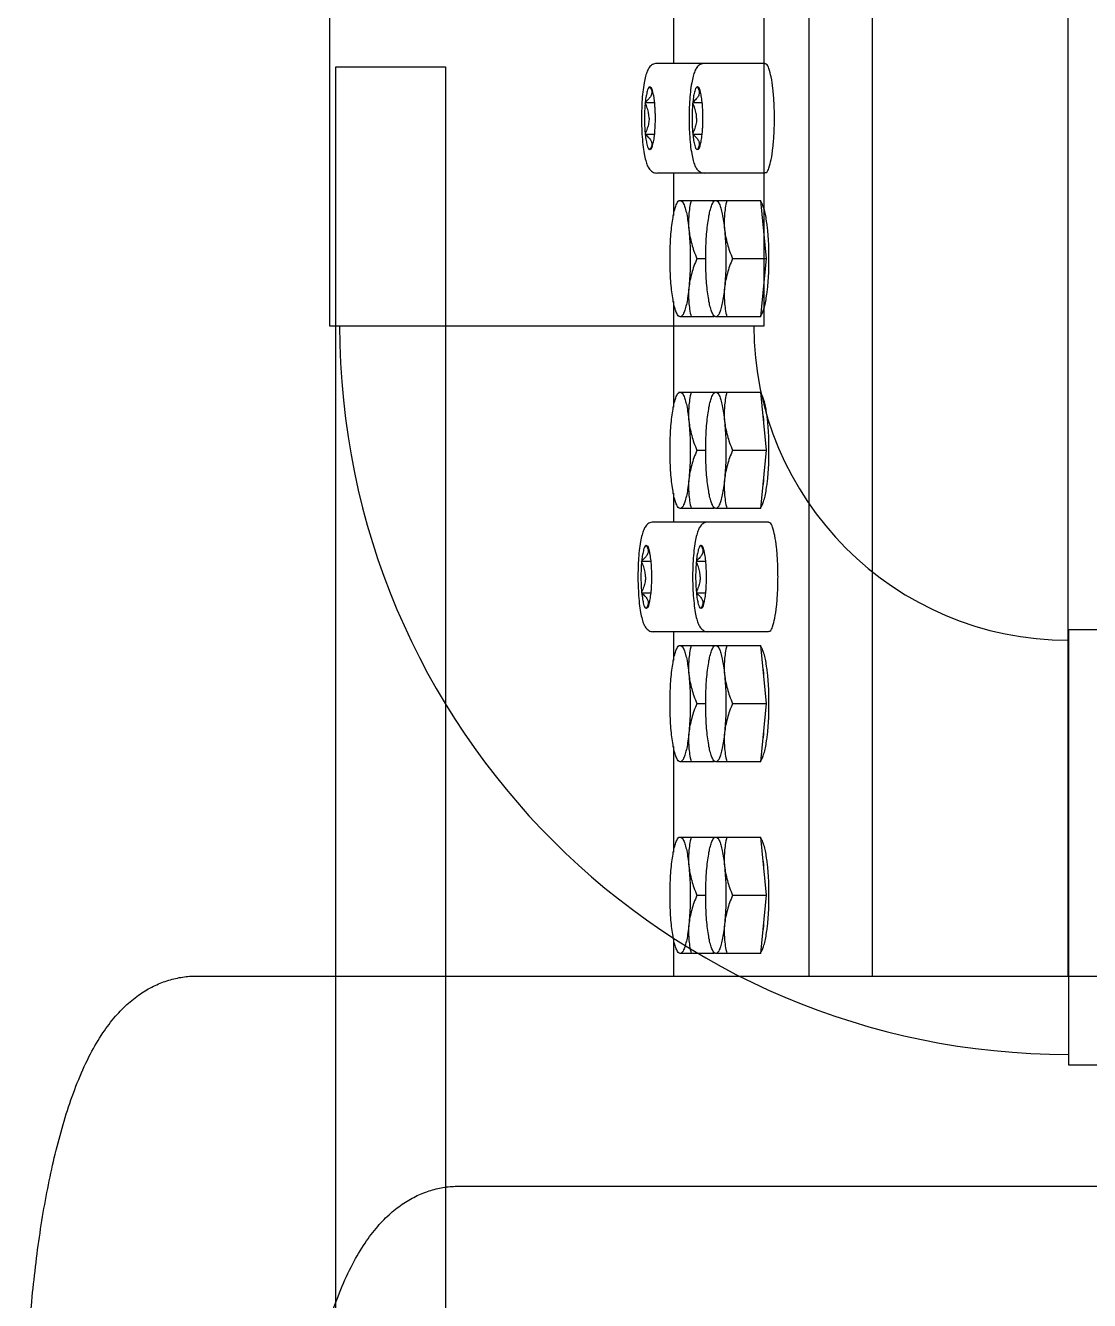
# Model space of a CAD drawing. Header units: millimetres. Extents: x 156850 to 204135, y 56350 to 74150.
# Drawn here: x 157804.7 to 157960.1, y 63015.8 to 63202.1 of the extents above; entities that cross this region are included whole.
import ezdxf

# ---------------------------------------------------------------- set-up
doc = ezdxf.new("R2010")
doc.units = ezdxf.units.MM
doc.header["$LTSCALE"] = 150
doc.layers.add('-----33 Equipment', color=5, linetype='Continuous')

# ---------------------------------------------------------------- blocks, each defined once
blk = doc.blocks.new('X-2F-PLAN$0$A$C73FA2420')
at = {"color": 0, "linetype": 'Continuous'}
for p, q in [((3308.93, 1608.61), (3308.93, 1340.95)), ((3278.23, 1570.32), (3278.23, 1302.66)), ((3362.62, 1542.93), (3362.66, 1542.91)), ((3362.66, 1542.91), (3362.73, 1542.79)), ((3364.92, 1543.62), (3364.88, 1543.61)), ((3364.88, 1542.25), (3364.92, 1542.23)), ((3365.01, 1543.62), (3364.92, 1543.62)), ((3364.92, 1543.62), (3364.92, 1542.25)), ((3364.92, 1542.23), (3365.01, 1542.23)), ((3369.54, 1543.62), (3369.45, 1543.62)), ((3369.45, 1542.23), (3369.54, 1542.23)), ((3369.59, 1543.61), (3369.54, 1543.62)), ((3369.54, 1543.62), (3369.54, 1542.23)), ((3369.54, 1542.23), (3369.59, 1542.25)), ((3371.74, 1542.79), (3371.81, 1542.91)), ((3371.85, 1542.93), (3371.81, 1542.94)), ((3429.62, 1542.41), (3429.66, 1542.39)), ((3429.66, 1542.39), (3429.73, 1542.27)), ((3431.92, 1543.1), (3431.88, 1543.09)), ((3432.01, 1543.1), (3431.92, 1543.1)), ((3431.92, 1543.1), (3431.92, 1541.73)), ((3436.54, 1543.1), (3436.45, 1543.1)), ((3436.59, 1543.09), (3436.54, 1543.1)), ((3436.54, 1543.1), (3436.54, 1541.71)), ((3438.74, 1542.27), (3438.81, 1542.39)), ((3438.85, 1542.41), (3438.81, 1542.42)), ((3359.23, 1525.09), (3359.23, 1541.94)), ((3375.23, 1525.09), (3375.23, 1541.94)), ((3426.23, 1525.61), (3426.23, 1541.42)), ((3431.88, 1541.73), (3431.92, 1541.71)), ((3431.92, 1541.71), (3432.01, 1541.71)), ((3436.45, 1541.71), (3436.54, 1541.71)), ((3436.54, 1541.71), (3436.59, 1541.73)), ((3442.23, 1525.61), (3442.23, 1541.42)), ((3314.46, 1538.98), (3308.93, 1538.98)), ((3342.46, 1538.98), (3327.01, 1538.98)), ((3359.23, 1538.98), (3355.01, 1538.98)), ((3379.46, 1538.98), (3375.23, 1538.98)), ((3407.46, 1538.98), (3392.01, 1538.98)), ((3426.23, 1538.98), (3420.01, 1538.98)), ((3475.73, 1538.98), (3442.23, 1538.98)), ((3312.23, 1533.01), (3312.23, 1537.99)), ((3329.23, 1538.22), (3329.23, 1526.22)), ((3340.23, 1533.01), (3340.23, 1537.99)), ((3357.23, 1538.22), (3357.23, 1526.22)), ((3377.23, 1533.01), (3377.23, 1537.99)), ((3394.23, 1538.22), (3394.23, 1526.22)), ((3405.23, 1533.01), (3405.23, 1537.99)), ((3422.23, 1538.22), (3422.23, 1526.22)), ((3320.73, 1535.54), (3320.73, 1534.26)), ((3348.73, 1535.54), (3348.73, 1534.26)), ((3362.62, 1534.94), (3362.66, 1534.93)), ((3362.66, 1534.93), (3362.73, 1534.8)), ((3364.92, 1535.63), (3364.88, 1535.62)), ((3365.01, 1535.63), (3364.92, 1535.63)), ((3364.92, 1535.63), (3364.92, 1534.26)), ((3369.54, 1535.63), (3369.45, 1535.63)), ((3369.59, 1535.62), (3369.54, 1535.63)), ((3369.54, 1535.63), (3369.54, 1534.25)), ((3371.74, 1534.8), (3371.81, 1534.93)), ((3371.85, 1534.94), (3371.81, 1534.95)), ((3385.73, 1535.54), (3385.73, 1534.26)), ((3413.73, 1535.54), (3413.73, 1534.26)), ((3429.62, 1535.46), (3429.66, 1535.45)), ((3429.66, 1535.45), (3429.73, 1535.32)), ((3431.92, 1536.16), (3431.88, 1536.14)), ((3431.88, 1534.78), (3431.92, 1534.77)), ((3432.01, 1536.16), (3431.92, 1536.16)), ((3431.92, 1536.16), (3431.92, 1534.78)), ((3431.92, 1534.77), (3432.01, 1534.77)), ((3436.54, 1536.16), (3436.45, 1536.16)), ((3436.45, 1534.77), (3436.54, 1534.77)), ((3436.59, 1536.14), (3436.54, 1536.16)), ((3436.54, 1536.16), (3436.54, 1534.77)), ((3436.54, 1534.77), (3436.59, 1534.78)), ((3438.74, 1535.32), (3438.81, 1535.45)), ((3438.85, 1535.46), (3438.81, 1535.47)), ((3364.88, 1534.26), (3364.92, 1534.25)), ((3364.92, 1534.25), (3365.01, 1534.25)), ((3369.45, 1534.25), (3369.54, 1534.25)), ((3369.54, 1534.25), (3369.59, 1534.26)), ((3312.23, 1526.22), (3312.23, 1532.78)), ((3340.23, 1526.22), (3340.23, 1532.78)), ((3377.23, 1526.22), (3377.23, 1532.78)), ((3405.23, 1526.22), (3405.23, 1532.78)), ((3320.73, 1530.33), (3320.73, 1525.37)), ((3348.73, 1530.33), (3348.73, 1525.37)), ((3385.73, 1530.33), (3385.73, 1525.37)), ((3413.73, 1530.33), (3413.73, 1525.37)), ((3312.23, 1526.22), (3320.73, 1525.37)), ((3320.73, 1525.37), (3329.23, 1526.22)), ((3340.23, 1526.22), (3348.73, 1525.37)), ((3348.73, 1525.37), (3357.23, 1526.22)), ((3377.23, 1526.22), (3385.73, 1525.37)), ((3385.73, 1525.37), (3394.23, 1526.22)), ((3405.23, 1526.22), (3413.73, 1525.37)), ((3413.73, 1525.37), (3422.23, 1526.22)), ((3475.73, 1519.19), (3308.93, 1519.19)), ((3308.93, 1509.92), (3475.73, 1509.92)), ((3475.73, 1481.36), (3308.93, 1481.36))]:
    blk.add_line(p, q, dxfattribs=at)
for points, start_tangent, end_tangent in [([(3240.93, 1633.62), (3246.29, 1633.56), (3251.62, 1633.37), (3256.88, 1633.07), (3262.05, 1632.64), (3267.1, 1632.08), (3272, 1631.41), (3276.74, 1630.6), (3281.29, 1629.67), (3285.65, 1628.58), (3289.83, 1627.33), (3293.83, 1625.85), (3297.57, 1624.12), (3300.62, 1622.31), (3303.06, 1620.46), (3304.98, 1618.56), (3306.46, 1616.63), (3307.55, 1614.69), (3308.32, 1612.7), (3308.78, 1610.67), (3308.93, 1608.61)], (1, 0), (0, -1)), ([(3210.23, 1595.33), (3215.59, 1595.27), (3220.92, 1595.08), (3226.18, 1594.77), (3231.35, 1594.35), (3236.4, 1593.79), (3241.3, 1593.12), (3246.04, 1592.31), (3250.59, 1591.38), (3254.96, 1590.29), (3259.13, 1589.03), (3263.13, 1587.56), (3266.87, 1585.83), (3269.92, 1584.02), (3272.36, 1582.17), (3274.28, 1580.27), (3275.76, 1578.34), (3276.85, 1576.39), (3277.62, 1574.41), (3278.08, 1572.38), (3278.23, 1570.32)], (1, 0), (0, -1)), ([(3364.89, 1544.09), (3363.36, 1543.96)], (-0.998213, -0.059756), (-0.993939, -0.109931)), ([(3364.98, 1544.1), (3364.89, 1544.09)], (-0.998358, -0.057281), (-0.998213, -0.059756)), ([(3365.14, 1544.1), (3364.98, 1544.1)], (-0.998598, -0.052934), (-0.998358, -0.057281)), ([(3367.23, 1544.16), (3365.14, 1544.1)], (-1, 0), (-0.998598, -0.052934)), ([(3369.29, 1544.11), (3367.23, 1544.16)], (-0.998658, 0.051781), (-1, 0)), ([(3369.49, 1544.1), (3369.29, 1544.11)], (-0.99836, 0.057252), (-0.998658, 0.051781)), ([(3369.63, 1544.09), (3369.49, 1544.1)], (-0.998136, 0.061024), (-0.99836, 0.057252)), ([(3371.07, 1543.97), (3369.63, 1544.09)], (-0.994096, 0.108504), (-0.998136, 0.061024)), ([(3363.36, 1543.96), (3362.02, 1543.77), (3361.04, 1543.55), (3360.34, 1543.31), (3359.81, 1543.01), (3359.4, 1542.56), (3359.23, 1541.94)], (-0.993939, -0.109931), (0, -1)), ([(3364.88, 1543.61), (3363.97, 1543.48), (3363.27, 1543.33), (3362.66, 1542.94)], (-0.994616, -0.10363), (-0.096472, -0.995336)), ([(3363.12, 1542.72), (3362.66, 1542.94)], (-0.956708, 0.291049), (-0.836452, 0.54804)), ([(3362.72, 1542.78), (3362.83, 1542.68)], (0.625685, -0.780076), (0.859579, -0.511003)), ([(3362.83, 1542.68), (3363.27, 1542.53)], (0.859579, -0.511003), (0.971068, -0.238803)), ([(3363.56, 1542.67), (3363.12, 1542.72)], (-0.995876, -0.090726), (-0.956708, 0.291049)), ([(3363.27, 1542.53), (3363.97, 1542.37), (3364.88, 1542.25)], (0.971068, -0.238803), (0.994616, -0.10363)), ([(3363.98, 1542.8), (3363.56, 1542.67)], (-0.89256, -0.450929), (-0.995876, -0.090726)), ([(3364.42, 1543.11), (3363.98, 1542.8)], (-0.73899, -0.673717), (-0.89256, -0.450929)), ([(3364.88, 1543.61), (3364.42, 1543.11)], (-0.622648, -0.782502), (-0.73899, -0.673717)), ([(3366.46, 1543.71), (3365.72, 1543.68), (3365.01, 1543.62)], (-0.999562, -0.029599), (-0.995386, -0.095952)), ([(3367.23, 1543.06), (3366.52, 1543.12), (3365.78, 1543.31), (3365.01, 1543.62)], (-1, 0), (-0.902232, 0.431251)), ([(3365.01, 1542.23), (3365.72, 1542.18), (3366.46, 1542.14), (3367.23, 1542.13)], (0.995386, -0.095952), (1, 0)), ([(3367.23, 1543.72), (3366.46, 1543.71)], (-1, 0), (-0.999562, -0.029599)), ([(3368, 1543.71), (3367.23, 1543.72)], (-0.999562, 0.029599), (-1, 0)), ([(3367.23, 1543.06), (3367.95, 1543.12), (3368.69, 1543.31), (3369.45, 1543.62)], (1, 0), (0.902232, 0.431251)), ([(3367.23, 1542.13), (3368, 1542.14), (3368.75, 1542.18), (3369.45, 1542.23)], (1, 0), (0.995386, 0.095952)), ([(3369.45, 1543.62), (3368.75, 1543.68), (3368, 1543.71)], (-0.995386, 0.095952), (-0.999562, 0.029599)), ([(3371.2, 1543.33), (3370.5, 1543.48), (3369.59, 1543.61)], (-0.971068, 0.238803), (-0.994616, 0.10363)), ([(3370.05, 1543.11), (3369.59, 1543.61)], (-0.73899, 0.673717), (-0.622648, 0.782502)), ([(3369.59, 1542.25), (3370.5, 1542.37), (3371.2, 1542.53)], (0.994616, 0.10363), (0.971068, 0.238803)), ([(3370.48, 1542.8), (3370.05, 1543.11)], (-0.89256, 0.450929), (-0.73899, 0.673717)), ([(3370.91, 1542.67), (3370.48, 1542.8)], (-0.995876, 0.090726), (-0.89256, 0.450929)), ([(3371.35, 1542.72), (3370.91, 1542.67)], (-0.956708, -0.291049), (-0.995876, 0.090726)), ([(3375.23, 1541.94), (3375.07, 1542.56), (3374.65, 1543.02), (3374.11, 1543.32), (3373.4, 1543.56), (3372.42, 1543.78), (3371.07, 1543.97)], (0, 1), (-0.994096, 0.108504)), ([(3371.81, 1542.94), (3371.2, 1543.33)], (-0.096472, 0.995336), (-0.971068, 0.238803)), ([(3371.2, 1542.53), (3371.66, 1542.69)], (0.971068, 0.238803), (0.839534, 0.543307)), ([(3371.81, 1542.94), (3371.35, 1542.72)], (-0.836452, -0.54804), (-0.956708, -0.291049)), ([(3371.66, 1542.69), (3371.75, 1542.78)], (0.839534, 0.543307), (0.625685, 0.780076)), ([(3430.36, 1543.44), (3429.02, 1543.25), (3428.04, 1543.03), (3427.34, 1542.79), (3426.81, 1542.49), (3426.4, 1542.04), (3426.23, 1541.42)], (-0.993939, -0.109931), (0, -1)), ([(3431.88, 1543.09), (3430.97, 1542.96), (3430.27, 1542.8), (3429.66, 1542.42)], (-0.994616, -0.10363), (-0.096472, -0.995336)), ([(3430.12, 1542.2), (3429.66, 1542.42)], (-0.956708, 0.291049), (-0.836452, 0.54804)), ([(3429.72, 1542.25), (3429.83, 1542.16)], (0.625685, -0.780076), (0.859579, -0.511003)), ([(3429.83, 1542.16), (3430.27, 1542.01)], (0.859579, -0.511003), (0.971068, -0.238803)), ([(3430.56, 1542.15), (3430.12, 1542.2)], (-0.995876, -0.090726), (-0.956708, 0.291049)), ([(3431.89, 1543.57), (3430.36, 1543.44)], (-0.998213, -0.059756), (-0.993939, -0.109931)), ([(3430.98, 1542.27), (3430.56, 1542.15)], (-0.89256, -0.450929), (-0.995876, -0.090726)), ([(3431.42, 1542.59), (3430.98, 1542.27)], (-0.73899, -0.673717), (-0.89256, -0.450929)), ([(3431.88, 1543.09), (3431.42, 1542.59)], (-0.622648, -0.782502), (-0.73899, -0.673717)), ([(3431.98, 1543.57), (3431.89, 1543.57)], (-0.998358, -0.057281), (-0.998213, -0.059756)), ([(3432.14, 1543.58), (3431.98, 1543.57)], (-0.998598, -0.052934), (-0.998358, -0.057281)), ([(3433.46, 1543.19), (3432.72, 1543.16), (3432.01, 1543.1)], (-0.999562, -0.029599), (-0.995386, -0.095952)), ([(3434.23, 1542.54), (3433.52, 1542.6), (3432.78, 1542.79), (3432.01, 1543.1)], (-1, 0), (-0.902232, 0.431251)), ([(3434.23, 1543.64), (3432.14, 1543.58)], (-1, 0), (-0.998598, -0.052934)), ([(3434.23, 1543.2), (3433.46, 1543.19)], (-1, 0), (-0.999562, -0.029599)), ([(3436.29, 1543.59), (3434.23, 1543.64)], (-0.998658, 0.051781), (-1, 0)), ([(3435, 1543.19), (3434.23, 1543.2)], (-0.999562, 0.029599), (-1, 0)), ([(3434.23, 1542.54), (3434.95, 1542.6), (3435.69, 1542.79), (3436.45, 1543.1)], (1, 0), (0.902232, 0.431251)), ([(3436.45, 1543.1), (3435.75, 1543.16), (3435, 1543.19)], (-0.995386, 0.095952), (-0.999562, 0.029599)), ([(3436.49, 1543.57), (3436.29, 1543.59)], (-0.99836, 0.057252), (-0.998658, 0.051781)), ([(3436.63, 1543.57), (3436.49, 1543.57)], (-0.998136, 0.061024), (-0.99836, 0.057252)), ([(3438.2, 1542.8), (3437.5, 1542.96), (3436.59, 1543.09)], (-0.971068, 0.238803), (-0.994616, 0.10363)), ([(3437.05, 1542.59), (3436.59, 1543.09)], (-0.73899, 0.673717), (-0.622648, 0.782502)), ([(3438.07, 1543.45), (3436.63, 1543.57)], (-0.994096, 0.108504), (-0.998136, 0.061024)), ([(3437.48, 1542.27), (3437.05, 1542.59)], (-0.89256, 0.450929), (-0.73899, 0.673717)), ([(3437.91, 1542.15), (3437.48, 1542.27)], (-0.995876, 0.090726), (-0.89256, 0.450929)), ([(3438.35, 1542.2), (3437.91, 1542.15)], (-0.956708, -0.291049), (-0.995876, 0.090726)), ([(3442.23, 1541.42), (3442.07, 1542.04), (3441.65, 1542.5), (3441.11, 1542.8), (3440.4, 1543.04), (3439.42, 1543.26), (3438.07, 1543.45)], (0, 1), (-0.994096, 0.108504)), ([(3438.81, 1542.42), (3438.2, 1542.8)], (-0.096472, 0.995336), (-0.971068, 0.238803)), ([(3438.2, 1542.01), (3438.66, 1542.17)], (0.971068, 0.238803), (0.839534, 0.543307)), ([(3438.81, 1542.42), (3438.35, 1542.2)], (-0.836452, -0.54804), (-0.956708, -0.291049)), ([(3438.66, 1542.17), (3438.75, 1542.25)], (0.839534, 0.543307), (0.625685, 0.780076)), ([(3430.27, 1542.01), (3430.97, 1541.85), (3431.88, 1541.73)], (0.971068, -0.238803), (0.994616, -0.10363)), ([(3432.01, 1541.71), (3432.72, 1541.66), (3433.46, 1541.62), (3434.23, 1541.61)], (0.995386, -0.095952), (1, 0)), ([(3434.23, 1541.61), (3435, 1541.62), (3435.75, 1541.66), (3436.45, 1541.71)], (1, 0), (0.995386, 0.095952)), ([(3436.59, 1541.73), (3437.5, 1541.85), (3438.2, 1542.01)], (0.994616, 0.10363), (0.971068, 0.238803)), ([(3312.23, 1537.99), (3312.64, 1538.45)], (0, 1), (0.889543, 0.456852)), ([(3312.64, 1538.45), (3312.75, 1538.5)], (0.889543, 0.456852), (0.906907, 0.421331)), ([(3312.75, 1538.5), (3313.37, 1538.73), (3314.22, 1538.94), (3315.27, 1539.12), (3316.48, 1539.27)], (0.906907, 0.421331), (0.995012, 0.099756)), ([(3316.48, 1539.27), (3317.83, 1539.38), (3319.26, 1539.45), (3320.73, 1539.47), (3322.21, 1539.45), (3323.64, 1539.38), (3324.98, 1539.27)], (0.995012, 0.099756), (0.995012, -0.099756)), ([(3324.98, 1539.27), (3326.2, 1539.12), (3327.25, 1538.94), (3328.1, 1538.73), (3328.72, 1538.5)], (0.995012, -0.099756), (0.906907, -0.421331)), ([(3328.72, 1538.5), (3328.83, 1538.45)], (0.906907, -0.421331), (0.889543, -0.456852)), ([(3328.83, 1538.45), (3329.23, 1537.99)], (0.889543, -0.456852), (0, -1)), ([(3340.23, 1537.99), (3340.64, 1538.45)], (0, 1), (0.889543, 0.456852)), ([(3340.64, 1538.45), (3340.75, 1538.5)], (0.889543, 0.456852), (0.906907, 0.421331)), ([(3340.75, 1538.5), (3341.37, 1538.73), (3342.22, 1538.94), (3343.27, 1539.12), (3344.48, 1539.27)], (0.906907, 0.421331), (0.995012, 0.099756)), ([(3344.48, 1539.27), (3345.83, 1539.38), (3347.26, 1539.45), (3348.73, 1539.47), (3350.21, 1539.45), (3351.64, 1539.38), (3352.98, 1539.27)], (0.995012, 0.099756), (0.995012, -0.099756)), ([(3352.98, 1539.27), (3354.2, 1539.12), (3355.25, 1538.94), (3356.1, 1538.73), (3356.72, 1538.5)], (0.995012, -0.099756), (0.906907, -0.421331)), ([(3356.72, 1538.5), (3356.83, 1538.45)], (0.906907, -0.421331), (0.889543, -0.456852)), ([(3356.83, 1538.45), (3357.23, 1537.99)], (0.889543, -0.456852), (0, -1)), ([(3377.23, 1537.99), (3377.64, 1538.45)], (0, 1), (0.889543, 0.456852)), ([(3377.64, 1538.45), (3377.75, 1538.5)], (0.889543, 0.456852), (0.906907, 0.421331)), ([(3377.75, 1538.5), (3378.37, 1538.73), (3379.22, 1538.94), (3380.27, 1539.12), (3381.48, 1539.27)], (0.906907, 0.421331), (0.995012, 0.099756)), ([(3381.48, 1539.27), (3382.83, 1539.38), (3384.26, 1539.45), (3385.73, 1539.47), (3387.21, 1539.45), (3388.64, 1539.38), (3389.98, 1539.27)], (0.995012, 0.099756), (0.995012, -0.099756)), ([(3389.98, 1539.27), (3391.2, 1539.12), (3392.25, 1538.94), (3393.1, 1538.73), (3393.72, 1538.5)], (0.995012, -0.099756), (0.906907, -0.421331)), ([(3393.72, 1538.5), (3393.83, 1538.45)], (0.906907, -0.421331), (0.889543, -0.456852)), ([(3393.83, 1538.45), (3394.23, 1537.99)], (0.889543, -0.456852), (0, -1)), ([(3405.23, 1537.99), (3405.64, 1538.45)], (0, 1), (0.889543, 0.456852)), ([(3405.64, 1538.45), (3405.75, 1538.5)], (0.889543, 0.456852), (0.906907, 0.421331)), ([(3405.75, 1538.5), (3406.37, 1538.73), (3407.22, 1538.94), (3408.27, 1539.12), (3409.48, 1539.27)], (0.906907, 0.421331), (0.995012, 0.099756)), ([(3409.48, 1539.27), (3410.83, 1539.38), (3412.26, 1539.45), (3413.73, 1539.47), (3415.21, 1539.45), (3416.64, 1539.38), (3417.98, 1539.27)], (0.995012, 0.099756), (0.995012, -0.099756)), ([(3417.98, 1539.27), (3419.2, 1539.12), (3420.25, 1538.94), (3421.1, 1538.73), (3421.72, 1538.5)], (0.995012, -0.099756), (0.906907, -0.421331)), ([(3421.72, 1538.5), (3421.83, 1538.45)], (0.906907, -0.421331), (0.889543, -0.456852)), ([(3421.83, 1538.45), (3422.23, 1537.99)], (0.889543, -0.456852), (0, -1)), ([(3312.75, 1537.49), (3312.23, 1537.99)], (-0.906907, 0.421331), (0, 1)), ([(3316.48, 1536.72), (3315.44, 1536.77), (3314.38, 1536.73), (3313.34, 1536.61), (3312.23, 1536.39)], (-0.995012, 0.099756), (-0.974977, -0.222308)), ([(3316.48, 1536.72), (3315.27, 1536.86), (3314.22, 1537.04), (3313.37, 1537.26), (3312.75, 1537.49)], (-0.995012, 0.099756), (-0.906907, 0.421331)), ([(3320.73, 1535.54), (3319.63, 1535.98), (3318.59, 1536.31), (3317.52, 1536.56), (3316.48, 1536.72)], (-0.91916, 0.393883), (-0.995012, 0.099756)), ([(3324.98, 1536.72), (3323.64, 1536.61), (3322.21, 1536.54), (3320.73, 1536.52), (3319.26, 1536.54), (3317.83, 1536.61), (3316.48, 1536.72)], (-0.995012, -0.099756), (-0.995012, 0.099756)), ([(3324.98, 1536.72), (3323.94, 1536.56), (3322.88, 1536.31), (3321.84, 1535.98), (3320.73, 1535.54)], (-0.995012, -0.099756), (-0.91916, -0.393883)), ([(3328.72, 1537.49), (3328.1, 1537.26), (3327.25, 1537.04), (3326.2, 1536.86), (3324.98, 1536.72)], (-0.906907, -0.421331), (-0.995012, -0.099756)), ([(3329.23, 1536.39), (3328.13, 1536.61), (3327.09, 1536.73), (3326.02, 1536.77), (3324.98, 1536.72)], (-0.974977, 0.222308), (-0.995012, -0.099756)), ([(3329.23, 1537.99), (3328.72, 1537.49)], (0, -1), (-0.906907, -0.421331)), ([(3340.75, 1537.49), (3340.23, 1537.99)], (-0.906907, 0.421331), (0, 1)), ([(3344.48, 1536.72), (3343.44, 1536.77), (3342.38, 1536.73), (3341.34, 1536.61), (3340.23, 1536.39)], (-0.995012, 0.099756), (-0.974977, -0.222308)), ([(3344.48, 1536.72), (3343.27, 1536.86), (3342.22, 1537.04), (3341.37, 1537.26), (3340.75, 1537.49)], (-0.995012, 0.099756), (-0.906907, 0.421331)), ([(3348.73, 1535.54), (3347.63, 1535.98), (3346.59, 1536.31), (3345.52, 1536.56), (3344.48, 1536.72)], (-0.91916, 0.393883), (-0.995012, 0.099756)), ([(3352.98, 1536.72), (3351.64, 1536.61), (3350.21, 1536.54), (3348.73, 1536.52), (3347.26, 1536.54), (3345.83, 1536.61), (3344.48, 1536.72)], (-0.995012, -0.099756), (-0.995012, 0.099756)), ([(3352.98, 1536.72), (3351.94, 1536.56), (3350.88, 1536.31), (3349.84, 1535.98), (3348.73, 1535.54)], (-0.995012, -0.099756), (-0.91916, -0.393883)), ([(3356.72, 1537.49), (3356.1, 1537.26), (3355.25, 1537.04), (3354.2, 1536.86), (3352.98, 1536.72)], (-0.906907, -0.421331), (-0.995012, -0.099756)), ([(3357.23, 1536.39), (3356.13, 1536.61), (3355.09, 1536.73), (3354.02, 1536.77), (3352.98, 1536.72)], (-0.974977, 0.222308), (-0.995012, -0.099756)), ([(3357.23, 1537.99), (3356.72, 1537.49)], (0, -1), (-0.906907, -0.421331)), ([(3377.75, 1537.49), (3377.23, 1537.99)], (-0.906907, 0.421331), (0, 1)), ([(3381.48, 1536.72), (3380.44, 1536.77), (3379.38, 1536.73), (3378.34, 1536.61), (3377.23, 1536.39)], (-0.995012, 0.099756), (-0.974977, -0.222308)), ([(3381.48, 1536.72), (3380.27, 1536.86), (3379.22, 1537.04), (3378.37, 1537.26), (3377.75, 1537.49)], (-0.995012, 0.099756), (-0.906907, 0.421331)), ([(3385.73, 1535.54), (3384.63, 1535.98), (3383.59, 1536.31), (3382.52, 1536.56), (3381.48, 1536.72)], (-0.91916, 0.393883), (-0.995012, 0.099756)), ([(3389.98, 1536.72), (3388.64, 1536.61), (3387.21, 1536.54), (3385.73, 1536.52), (3384.26, 1536.54), (3382.83, 1536.61), (3381.48, 1536.72)], (-0.995012, -0.099756), (-0.995012, 0.099756)), ([(3389.98, 1536.72), (3388.94, 1536.56), (3387.88, 1536.31), (3386.84, 1535.98), (3385.73, 1535.54)], (-0.995012, -0.099756), (-0.91916, -0.393883)), ([(3393.72, 1537.49), (3393.1, 1537.26), (3392.25, 1537.04), (3391.2, 1536.86), (3389.98, 1536.72)], (-0.906907, -0.421331), (-0.995012, -0.099756)), ([(3394.23, 1536.39), (3393.13, 1536.61), (3392.09, 1536.73), (3391.02, 1536.77), (3389.98, 1536.72)], (-0.974977, 0.222308), (-0.995012, -0.099756)), ([(3394.23, 1537.99), (3393.72, 1537.49)], (0, -1), (-0.906907, -0.421331)), ([(3405.75, 1537.49), (3405.23, 1537.99)], (-0.906907, 0.421331), (0, 1)), ([(3409.48, 1536.72), (3408.44, 1536.77), (3407.38, 1536.73), (3406.34, 1536.61), (3405.23, 1536.39)], (-0.995012, 0.099756), (-0.974977, -0.222308)), ([(3409.48, 1536.72), (3408.27, 1536.86), (3407.22, 1537.04), (3406.37, 1537.26), (3405.75, 1537.49)], (-0.995012, 0.099756), (-0.906907, 0.421331)), ([(3413.73, 1535.54), (3412.63, 1535.98), (3411.59, 1536.31), (3410.52, 1536.56), (3409.48, 1536.72)], (-0.91916, 0.393883), (-0.995012, 0.099756)), ([(3417.98, 1536.72), (3416.64, 1536.61), (3415.21, 1536.54), (3413.73, 1536.52), (3412.26, 1536.54), (3410.83, 1536.61), (3409.48, 1536.72)], (-0.995012, -0.099756), (-0.995012, 0.099756)), ([(3417.98, 1536.72), (3416.94, 1536.56), (3415.88, 1536.31), (3414.84, 1535.98), (3413.73, 1535.54)], (-0.995012, -0.099756), (-0.91916, -0.393883)), ([(3421.72, 1537.49), (3421.1, 1537.26), (3420.25, 1537.04), (3419.2, 1536.86), (3417.98, 1536.72)], (-0.906907, -0.421331), (-0.995012, -0.099756)), ([(3422.23, 1536.39), (3421.13, 1536.61), (3420.09, 1536.73), (3419.02, 1536.77), (3417.98, 1536.72)], (-0.974977, 0.222308), (-0.995012, -0.099756)), ([(3422.23, 1537.99), (3421.72, 1537.49)], (0, -1), (-0.906907, -0.421331)), ([(3431.89, 1536.62), (3430.36, 1536.5)], (-0.998213, -0.059756), (-0.993939, -0.109931)), ([(3431.98, 1536.63), (3431.89, 1536.62)], (-0.998358, -0.057281), (-0.998213, -0.059756)), ([(3432.14, 1536.64), (3431.98, 1536.63)], (-0.998598, -0.052934), (-0.998358, -0.057281)), ([(3434.23, 1536.69), (3432.14, 1536.64)], (-1, 0), (-0.998598, -0.052934)), ([(3436.29, 1536.64), (3434.23, 1536.69)], (-0.998658, 0.051781), (-1, 0)), ([(3436.49, 1536.63), (3436.29, 1536.64)], (-0.99836, 0.057252), (-0.998658, 0.051781)), ([(3436.63, 1536.62), (3436.49, 1536.63)], (-0.998136, 0.061024), (-0.99836, 0.057252)), ([(3438.07, 1536.5), (3436.63, 1536.62)], (-0.994096, 0.108504), (-0.998136, 0.061024)), ([(3363.36, 1535.97), (3362.02, 1535.78), (3361.04, 1535.57), (3360.34, 1535.33), (3359.81, 1535.02), (3359.4, 1534.57), (3359.23, 1533.96)], (-0.993939, -0.109931), (0, -1)), ([(3364.88, 1535.62), (3363.97, 1535.5), (3363.27, 1535.34), (3362.66, 1534.95)], (-0.994616, -0.10363), (-0.096472, -0.995336)), ([(3363.12, 1534.73), (3362.66, 1534.95)], (-0.956708, 0.291049), (-0.836452, 0.54804)), ([(3362.72, 1534.79), (3362.83, 1534.69)], (0.625685, -0.780076), (0.859579, -0.511003)), ([(3362.83, 1534.69), (3363.27, 1534.54)], (0.859579, -0.511003), (0.971068, -0.238803)), ([(3363.56, 1534.68), (3363.12, 1534.73)], (-0.995876, -0.090726), (-0.956708, 0.291049)), ([(3364.89, 1536.1), (3363.36, 1535.97)], (-0.998213, -0.059756), (-0.993939, -0.109931)), ([(3363.98, 1534.81), (3363.56, 1534.68)], (-0.89256, -0.450929), (-0.995876, -0.090726)), ([(3364.42, 1535.12), (3363.98, 1534.81)], (-0.73899, -0.673717), (-0.89256, -0.450929)), ([(3364.88, 1535.62), (3364.42, 1535.12)], (-0.622648, -0.782502), (-0.73899, -0.673717)), ([(3364.98, 1536.11), (3364.89, 1536.1)], (-0.998358, -0.057281), (-0.998213, -0.059756)), ([(3365.14, 1536.12), (3364.98, 1536.11)], (-0.998598, -0.052934), (-0.998358, -0.057281)), ([(3366.46, 1535.72), (3365.72, 1535.69), (3365.01, 1535.63)], (-0.999562, -0.029599), (-0.995386, -0.095952)), ([(3367.23, 1535.07), (3366.52, 1535.13), (3365.78, 1535.32), (3365.01, 1535.63)], (-1, 0), (-0.902232, 0.431251)), ([(3367.23, 1536.17), (3365.14, 1536.12)], (-1, 0), (-0.998598, -0.052934)), ([(3367.23, 1535.73), (3366.46, 1535.72)], (-1, 0), (-0.999562, -0.029599)), ([(3369.29, 1536.12), (3367.23, 1536.17)], (-0.998658, 0.051781), (-1, 0)), ([(3368, 1535.72), (3367.23, 1535.73)], (-0.999562, 0.029599), (-1, 0)), ([(3367.23, 1535.07), (3367.95, 1535.13), (3368.69, 1535.32), (3369.45, 1535.63)], (1, 0), (0.902232, 0.431251)), ([(3369.45, 1535.63), (3368.75, 1535.69), (3368, 1535.72)], (-0.995386, 0.095952), (-0.999562, 0.029599)), ([(3369.49, 1536.11), (3369.29, 1536.12)], (-0.99836, 0.057252), (-0.998658, 0.051781)), ([(3369.63, 1536.1), (3369.49, 1536.11)], (-0.998136, 0.061024), (-0.99836, 0.057252)), ([(3371.2, 1535.34), (3370.5, 1535.5), (3369.59, 1535.62)], (-0.971068, 0.238803), (-0.994616, 0.10363)), ([(3370.05, 1535.12), (3369.59, 1535.62)], (-0.73899, 0.673717), (-0.622648, 0.782502)), ([(3371.07, 1535.98), (3369.63, 1536.1)], (-0.994096, 0.108504), (-0.998136, 0.061024)), ([(3370.48, 1534.81), (3370.05, 1535.12)], (-0.89256, 0.450929), (-0.73899, 0.673717)), ([(3370.91, 1534.68), (3370.48, 1534.81)], (-0.995876, 0.090726), (-0.89256, 0.450929)), ([(3371.35, 1534.73), (3370.91, 1534.68)], (-0.956708, -0.291049), (-0.995876, 0.090726)), ([(3375.23, 1533.96), (3375.07, 1534.57), (3374.65, 1535.03), (3374.11, 1535.33), (3373.4, 1535.57), (3372.42, 1535.79), (3371.07, 1535.98)], (0, 1), (-0.994096, 0.108504)), ([(3371.81, 1534.95), (3371.2, 1535.34)], (-0.096472, 0.995336), (-0.971068, 0.238803)), ([(3371.2, 1534.54), (3371.66, 1534.71)], (0.971068, 0.238803), (0.839534, 0.543307)), ([(3371.81, 1534.95), (3371.35, 1534.73)], (-0.836452, -0.54804), (-0.956708, -0.291049)), ([(3371.66, 1534.71), (3371.75, 1534.79)], (0.839534, 0.543307), (0.625685, 0.780076)), ([(3430.36, 1536.5), (3429.02, 1536.3), (3428.04, 1536.09), (3427.34, 1535.85), (3426.81, 1535.55), (3426.4, 1535.09), (3426.23, 1534.48)], (-0.993939, -0.109931), (0, -1)), ([(3431.88, 1536.14), (3430.97, 1536.02), (3430.27, 1535.86), (3429.66, 1535.47)], (-0.994616, -0.10363), (-0.096472, -0.995336)), ([(3430.12, 1535.25), (3429.66, 1535.47)], (-0.956708, 0.291049), (-0.836452, 0.54804)), ([(3429.72, 1535.31), (3429.83, 1535.22)], (0.625685, -0.780076), (0.859579, -0.511003)), ([(3429.83, 1535.22), (3430.27, 1535.06)], (0.859579, -0.511003), (0.971068, -0.238803)), ([(3430.56, 1535.2), (3430.12, 1535.25)], (-0.995876, -0.090726), (-0.956708, 0.291049)), ([(3430.27, 1535.06), (3430.97, 1534.9), (3431.88, 1534.78)], (0.971068, -0.238803), (0.994616, -0.10363)), ([(3430.98, 1535.33), (3430.56, 1535.2)], (-0.89256, -0.450929), (-0.995876, -0.090726)), ([(3431.42, 1535.64), (3430.98, 1535.33)], (-0.73899, -0.673717), (-0.89256, -0.450929)), ([(3431.88, 1536.14), (3431.42, 1535.64)], (-0.622648, -0.782502), (-0.73899, -0.673717)), ([(3433.46, 1536.24), (3432.72, 1536.21), (3432.01, 1536.16)], (-0.999562, -0.029599), (-0.995386, -0.095952)), ([(3434.23, 1535.59), (3433.52, 1535.65), (3432.78, 1535.84), (3432.01, 1536.16)], (-1, 0), (-0.902232, 0.431251)), ([(3432.01, 1534.77), (3432.72, 1534.71), (3433.46, 1534.68), (3434.23, 1534.67)], (0.995386, -0.095952), (1, 0)), ([(3434.23, 1536.26), (3433.46, 1536.24)], (-1, 0), (-0.999562, -0.029599)), ([(3435, 1536.24), (3434.23, 1536.26)], (-0.999562, 0.029599), (-1, 0)), ([(3434.23, 1535.59), (3434.95, 1535.65), (3435.69, 1535.84), (3436.45, 1536.16)], (1, 0), (0.902232, 0.431251)), ([(3434.23, 1534.67), (3435, 1534.68), (3435.75, 1534.71), (3436.45, 1534.77)], (1, 0), (0.995386, 0.095952)), ([(3436.45, 1536.16), (3435.75, 1536.21), (3435, 1536.24)], (-0.995386, 0.095952), (-0.999562, 0.029599)), ([(3438.2, 1535.86), (3437.5, 1536.02), (3436.59, 1536.14)], (-0.971068, 0.238803), (-0.994616, 0.10363)), ([(3437.05, 1535.64), (3436.59, 1536.14)], (-0.73899, 0.673717), (-0.622648, 0.782502)), ([(3436.59, 1534.78), (3437.5, 1534.9), (3438.2, 1535.06)], (0.994616, 0.10363), (0.971068, 0.238803)), ([(3437.48, 1535.33), (3437.05, 1535.64)], (-0.89256, 0.450929), (-0.73899, 0.673717)), ([(3437.91, 1535.2), (3437.48, 1535.33)], (-0.995876, 0.090726), (-0.89256, 0.450929)), ([(3438.35, 1535.25), (3437.91, 1535.2)], (-0.956708, -0.291049), (-0.995876, 0.090726)), ([(3442.23, 1534.48), (3442.07, 1535.09), (3441.65, 1535.55), (3441.11, 1535.85), (3440.4, 1536.09), (3439.42, 1536.31), (3438.07, 1536.5)], (0, 1), (-0.994096, 0.108504)), ([(3438.81, 1535.47), (3438.2, 1535.86)], (-0.096472, 0.995336), (-0.971068, 0.238803)), ([(3438.2, 1535.06), (3438.66, 1535.23)], (0.971068, 0.238803), (0.839534, 0.543307)), ([(3438.81, 1535.47), (3438.35, 1535.25)], (-0.836452, -0.54804), (-0.956708, -0.291049)), ([(3438.66, 1535.23), (3438.75, 1535.31)], (0.839534, 0.543307), (0.625685, 0.780076)), ([(3312.23, 1532.78), (3312.64, 1533.24)], (0, 1), (0.889543, 0.456852)), ([(3312.64, 1533.24), (3312.75, 1533.29)], (0.889543, 0.456852), (0.906907, 0.421331)), ([(3312.75, 1533.29), (3313.37, 1533.52), (3314.22, 1533.73), (3315.27, 1533.91), (3316.48, 1534.06)], (0.906907, 0.421331), (0.995012, 0.099756)), ([(3316.48, 1534.06), (3317.83, 1534.17), (3319.26, 1534.24), (3320.73, 1534.26), (3322.21, 1534.24), (3323.64, 1534.17), (3324.98, 1534.06)], (0.995012, 0.099756), (0.995012, -0.099756)), ([(3324.98, 1534.06), (3326.2, 1533.91), (3327.25, 1533.73), (3328.1, 1533.52), (3328.72, 1533.29)], (0.995012, -0.099756), (0.906907, -0.421331)), ([(3328.72, 1533.29), (3328.83, 1533.24)], (0.906907, -0.421331), (0.889543, -0.456852)), ([(3328.83, 1533.24), (3329.23, 1532.78)], (0.889543, -0.456852), (0, -1)), ([(3340.23, 1532.78), (3340.64, 1533.24)], (0, 1), (0.889543, 0.456852)), ([(3340.64, 1533.24), (3340.75, 1533.29)], (0.889543, 0.456852), (0.906907, 0.421331)), ([(3340.75, 1533.29), (3341.37, 1533.52), (3342.22, 1533.73), (3343.27, 1533.91), (3344.48, 1534.06)], (0.906907, 0.421331), (0.995012, 0.099756)), ([(3344.48, 1534.06), (3345.83, 1534.17), (3347.26, 1534.24), (3348.73, 1534.26), (3350.21, 1534.24), (3351.64, 1534.17), (3352.98, 1534.06)], (0.995012, 0.099756), (0.995012, -0.099756)), ([(3352.98, 1534.06), (3354.2, 1533.91), (3355.25, 1533.73), (3356.1, 1533.52), (3356.72, 1533.29)], (0.995012, -0.099756), (0.906907, -0.421331)), ([(3356.72, 1533.29), (3356.83, 1533.24)], (0.906907, -0.421331), (0.889543, -0.456852)), ([(3356.83, 1533.24), (3357.23, 1532.78)], (0.889543, -0.456852), (0, -1)), ([(3363.27, 1534.54), (3363.97, 1534.38), (3364.88, 1534.26)], (0.971068, -0.238803), (0.994616, -0.10363)), ([(3365.01, 1534.25), (3365.72, 1534.19), (3366.46, 1534.16), (3367.23, 1534.15)], (0.995386, -0.095952), (1, 0)), ([(3367.23, 1534.15), (3368, 1534.16), (3368.75, 1534.19), (3369.45, 1534.25)], (1, 0), (0.995386, 0.095952)), ([(3369.59, 1534.26), (3370.5, 1534.38), (3371.2, 1534.54)], (0.994616, 0.10363), (0.971068, 0.238803)), ([(3377.23, 1532.78), (3377.64, 1533.24)], (0, 1), (0.889543, 0.456852)), ([(3377.64, 1533.24), (3377.75, 1533.29)], (0.889543, 0.456852), (0.906907, 0.421331)), ([(3377.75, 1533.29), (3378.37, 1533.52), (3379.22, 1533.73), (3380.27, 1533.91), (3381.48, 1534.06)], (0.906907, 0.421331), (0.995012, 0.099756)), ([(3381.48, 1534.06), (3382.83, 1534.17), (3384.26, 1534.24), (3385.73, 1534.26), (3387.21, 1534.24), (3388.64, 1534.17), (3389.98, 1534.06)], (0.995012, 0.099756), (0.995012, -0.099756)), ([(3389.98, 1534.06), (3391.2, 1533.91), (3392.25, 1533.73), (3393.1, 1533.52), (3393.72, 1533.29)], (0.995012, -0.099756), (0.906907, -0.421331)), ([(3393.72, 1533.29), (3393.83, 1533.24)], (0.906907, -0.421331), (0.889543, -0.456852)), ([(3393.83, 1533.24), (3394.23, 1532.78)], (0.889543, -0.456852), (0, -1)), ([(3405.23, 1532.78), (3405.64, 1533.24)], (0, 1), (0.889543, 0.456852)), ([(3405.64, 1533.24), (3405.75, 1533.29)], (0.889543, 0.456852), (0.906907, 0.421331)), ([(3405.75, 1533.29), (3406.37, 1533.52), (3407.22, 1533.73), (3408.27, 1533.91), (3409.48, 1534.06)], (0.906907, 0.421331), (0.995012, 0.099756)), ([(3409.48, 1534.06), (3410.83, 1534.17), (3412.26, 1534.24), (3413.73, 1534.26), (3415.21, 1534.24), (3416.64, 1534.17), (3417.98, 1534.06)], (0.995012, 0.099756), (0.995012, -0.099756)), ([(3417.98, 1534.06), (3419.2, 1533.91), (3420.25, 1533.73), (3421.1, 1533.52), (3421.72, 1533.29)], (0.995012, -0.099756), (0.906907, -0.421331)), ([(3421.72, 1533.29), (3421.83, 1533.24)], (0.906907, -0.421331), (0.889543, -0.456852)), ([(3421.83, 1533.24), (3422.23, 1532.78)], (0.889543, -0.456852), (0, -1)), ([(3312.75, 1532.28), (3312.23, 1532.78)], (-0.906907, 0.421331), (0, 1)), ([(3316.48, 1531.51), (3315.44, 1531.56), (3314.38, 1531.52), (3313.34, 1531.4), (3312.23, 1531.18)], (-0.995012, 0.099756), (-0.974977, -0.222308)), ([(3316.48, 1531.51), (3315.27, 1531.65), (3314.22, 1531.84), (3313.37, 1532.05), (3312.75, 1532.28)], (-0.995012, 0.099756), (-0.906907, 0.421331)), ([(3320.73, 1530.33), (3319.63, 1530.77), (3318.59, 1531.1), (3317.52, 1531.35), (3316.48, 1531.51)], (-0.91916, 0.393883), (-0.995012, 0.099756)), ([(3324.98, 1531.51), (3323.64, 1531.4), (3322.21, 1531.33), (3320.73, 1531.31), (3319.26, 1531.33), (3317.83, 1531.4), (3316.48, 1531.51)], (-0.995012, -0.099756), (-0.995012, 0.099756)), ([(3324.98, 1531.51), (3323.94, 1531.35), (3322.88, 1531.1), (3321.84, 1530.77), (3320.73, 1530.33)], (-0.995012, -0.099756), (-0.91916, -0.393883)), ([(3328.72, 1532.28), (3328.1, 1532.05), (3327.25, 1531.84), (3326.2, 1531.65), (3324.98, 1531.51)], (-0.906907, -0.421331), (-0.995012, -0.099756)), ([(3329.23, 1531.18), (3328.13, 1531.4), (3327.09, 1531.52), (3326.02, 1531.56), (3324.98, 1531.51)], (-0.974977, 0.222308), (-0.995012, -0.099756)), ([(3329.23, 1532.78), (3328.72, 1532.28)], (0, -1), (-0.906907, -0.421331)), ([(3340.75, 1532.28), (3340.23, 1532.78)], (-0.906907, 0.421331), (0, 1)), ([(3344.48, 1531.51), (3343.44, 1531.56), (3342.38, 1531.52), (3341.34, 1531.4), (3340.23, 1531.18)], (-0.995012, 0.099756), (-0.974977, -0.222308)), ([(3344.48, 1531.51), (3343.27, 1531.65), (3342.22, 1531.84), (3341.37, 1532.05), (3340.75, 1532.28)], (-0.995012, 0.099756), (-0.906907, 0.421331)), ([(3348.73, 1530.33), (3347.63, 1530.77), (3346.59, 1531.1), (3345.52, 1531.35), (3344.48, 1531.51)], (-0.91916, 0.393883), (-0.995012, 0.099756)), ([(3352.98, 1531.51), (3351.64, 1531.4), (3350.21, 1531.33), (3348.73, 1531.31), (3347.26, 1531.33), (3345.83, 1531.4), (3344.48, 1531.51)], (-0.995012, -0.099756), (-0.995012, 0.099756)), ([(3352.98, 1531.51), (3351.94, 1531.35), (3350.88, 1531.1), (3349.84, 1530.77), (3348.73, 1530.33)], (-0.995012, -0.099756), (-0.91916, -0.393883)), ([(3356.72, 1532.28), (3356.1, 1532.05), (3355.25, 1531.84), (3354.2, 1531.65), (3352.98, 1531.51)], (-0.906907, -0.421331), (-0.995012, -0.099756)), ([(3357.23, 1531.18), (3356.13, 1531.4), (3355.09, 1531.52), (3354.02, 1531.56), (3352.98, 1531.51)], (-0.974977, 0.222308), (-0.995012, -0.099756)), ([(3357.23, 1532.78), (3356.72, 1532.28)], (0, -1), (-0.906907, -0.421331)), ([(3377.75, 1532.28), (3377.23, 1532.78)], (-0.906907, 0.421331), (0, 1)), ([(3381.48, 1531.51), (3380.44, 1531.56), (3379.38, 1531.52), (3378.34, 1531.4), (3377.23, 1531.18)], (-0.995012, 0.099756), (-0.974977, -0.222308)), ([(3381.48, 1531.51), (3380.27, 1531.65), (3379.22, 1531.84), (3378.37, 1532.05), (3377.75, 1532.28)], (-0.995012, 0.099756), (-0.906907, 0.421331)), ([(3385.73, 1530.33), (3384.63, 1530.77), (3383.59, 1531.1), (3382.52, 1531.35), (3381.48, 1531.51)], (-0.91916, 0.393883), (-0.995012, 0.099756)), ([(3389.98, 1531.51), (3388.64, 1531.4), (3387.21, 1531.33), (3385.73, 1531.31), (3384.26, 1531.33), (3382.83, 1531.4), (3381.48, 1531.51)], (-0.995012, -0.099756), (-0.995012, 0.099756)), ([(3389.98, 1531.51), (3388.94, 1531.35), (3387.88, 1531.1), (3386.84, 1530.77), (3385.73, 1530.33)], (-0.995012, -0.099756), (-0.91916, -0.393883)), ([(3393.72, 1532.28), (3393.1, 1532.05), (3392.25, 1531.84), (3391.2, 1531.65), (3389.98, 1531.51)], (-0.906907, -0.421331), (-0.995012, -0.099756)), ([(3394.23, 1531.18), (3393.13, 1531.4), (3392.09, 1531.52), (3391.02, 1531.56), (3389.98, 1531.51)], (-0.974977, 0.222308), (-0.995012, -0.099756)), ([(3394.23, 1532.78), (3393.72, 1532.28)], (0, -1), (-0.906907, -0.421331)), ([(3405.75, 1532.28), (3405.23, 1532.78)], (-0.906907, 0.421331), (0, 1)), ([(3409.48, 1531.51), (3408.44, 1531.56), (3407.38, 1531.52), (3406.34, 1531.4), (3405.23, 1531.18)], (-0.995012, 0.099756), (-0.974977, -0.222308)), ([(3409.48, 1531.51), (3408.27, 1531.65), (3407.22, 1531.84), (3406.37, 1532.05), (3405.75, 1532.28)], (-0.995012, 0.099756), (-0.906907, 0.421331)), ([(3413.73, 1530.33), (3412.63, 1530.77), (3411.59, 1531.1), (3410.52, 1531.35), (3409.48, 1531.51)], (-0.91916, 0.393883), (-0.995012, 0.099756)), ([(3417.98, 1531.51), (3416.64, 1531.4), (3415.21, 1531.33), (3413.73, 1531.31), (3412.26, 1531.33), (3410.83, 1531.4), (3409.48, 1531.51)], (-0.995012, -0.099756), (-0.995012, 0.099756)), ([(3417.98, 1531.51), (3416.94, 1531.35), (3415.88, 1531.1), (3414.84, 1530.77), (3413.73, 1530.33)], (-0.995012, -0.099756), (-0.91916, -0.393883)), ([(3421.72, 1532.28), (3421.1, 1532.05), (3420.25, 1531.84), (3419.2, 1531.65), (3417.98, 1531.51)], (-0.906907, -0.421331), (-0.995012, -0.099756)), ([(3422.23, 1531.18), (3421.13, 1531.4), (3420.09, 1531.52), (3419.02, 1531.56), (3417.98, 1531.51)], (-0.974977, 0.222308), (-0.995012, -0.099756)), ([(3422.23, 1532.78), (3421.72, 1532.28)], (0, -1), (-0.906907, -0.421331)), ([(3312.46, 1526.18), (3312.8, 1525.98)], (0.765559, -0.643366), (0.90689, -0.421368)), ([(3312.8, 1525.98), (3313.43, 1525.75), (3314.26, 1525.54), (3315.24, 1525.37)], (0.90689, -0.421368), (0.989216, -0.146463)), ([(3316.52, 1525.8), (3315.73, 1525.89)], (-0.995007, 0.099801), (-0.991939, 0.126719)), ([(3325.73, 1525.89), (3324.95, 1525.8)], (-0.991938, -0.126721), (-0.995014, -0.099732)), ([(3326.23, 1525.37), (3327.2, 1525.54), (3328.04, 1525.75), (3328.66, 1525.98)], (0.989217, 0.146456), (0.907863, 0.419267)), ([(3328.66, 1525.98), (3329.01, 1526.18)], (0.907863, 0.419267), (0.764952, 0.644087)), ([(3340.46, 1526.18), (3340.8, 1525.98)], (0.765559, -0.643366), (0.90689, -0.421368)), ([(3340.8, 1525.98), (3341.43, 1525.75), (3342.26, 1525.54), (3343.24, 1525.37)], (0.90689, -0.421368), (0.989216, -0.146463)), ([(3344.52, 1525.8), (3343.73, 1525.89)], (-0.995007, 0.099801), (-0.991939, 0.126719)), ([(3353.73, 1525.89), (3352.95, 1525.8)], (-0.991938, -0.126721), (-0.995014, -0.099732)), ([(3354.23, 1525.37), (3355.2, 1525.54), (3356.04, 1525.75), (3356.66, 1525.98)], (0.989217, 0.146456), (0.907863, 0.419267)), ([(3356.66, 1525.98), (3357.01, 1526.18)], (0.907863, 0.419267), (0.764952, 0.644087)), ([(3377.46, 1526.18), (3377.8, 1525.98)], (0.765559, -0.643366), (0.90689, -0.421368)), ([(3377.8, 1525.98), (3378.43, 1525.75), (3379.26, 1525.54), (3380.24, 1525.37)], (0.90689, -0.421368), (0.989216, -0.146463)), ([(3381.52, 1525.8), (3380.73, 1525.89)], (-0.995007, 0.099801), (-0.991939, 0.126719)), ([(3390.73, 1525.89), (3389.95, 1525.8)], (-0.991938, -0.126721), (-0.995014, -0.099732)), ([(3391.23, 1525.37), (3392.2, 1525.54), (3393.04, 1525.75), (3393.66, 1525.98)], (0.989217, 0.146456), (0.907863, 0.419267)), ([(3393.66, 1525.98), (3394.01, 1526.18)], (0.907863, 0.419267), (0.764952, 0.644087)), ([(3405.46, 1526.18), (3405.8, 1525.98)], (0.765559, -0.643366), (0.90689, -0.421368)), ([(3405.8, 1525.98), (3406.43, 1525.75), (3407.26, 1525.54), (3408.24, 1525.37)], (0.90689, -0.421368), (0.989216, -0.146463)), ([(3409.52, 1525.8), (3408.73, 1525.89)], (-0.995007, 0.099801), (-0.991939, 0.126719)), ([(3418.73, 1525.89), (3417.95, 1525.8)], (-0.991938, -0.126721), (-0.995014, -0.099732)), ([(3419.23, 1525.37), (3420.2, 1525.54), (3421.04, 1525.75), (3421.66, 1525.98)], (0.989217, 0.146456), (0.907863, 0.419267)), ([(3421.66, 1525.98), (3422.01, 1526.18)], (0.907863, 0.419267), (0.764952, 0.644087)), ([(3426.28, 1525.61), (3426.32, 1525.42), (3426.96, 1525.04), (3428.19, 1524.7), (3429.91, 1524.44), (3431.98, 1524.28), (3434.23, 1524.22)], (0, -1), (1, 0)), ([(3434.23, 1524.22), (3436.49, 1524.28), (3438.56, 1524.44), (3440.28, 1524.7), (3441.51, 1525.04), (3442.15, 1525.42), (3442.19, 1525.61)], (1, 0), (0, 1)), ([(3315.24, 1525.37), (3315.31, 1525.36)], (0.989216, -0.146463), (0.989642, -0.143554)), ([(3315.31, 1525.36), (3315.73, 1525.3)], (0.989642, -0.143554), (0.991938, -0.126721)), ([(3315.73, 1525.3), (3316.52, 1525.21)], (0.991938, -0.126721), (0.995014, -0.099732)), ([(3316.52, 1525.21), (3317.86, 1525.1), (3319.28, 1525.04), (3320.73, 1525.02)], (0.995014, -0.099732), (1, -0.000106)), ([(3320.73, 1525.02), (3322.2, 1525.04), (3323.62, 1525.1), (3324.95, 1525.21)], (1, -0.000106), (0.995007, 0.099801)), ([(3324.95, 1525.21), (3325.73, 1525.3)], (0.995007, 0.099801), (0.991939, 0.126719)), ([(3325.73, 1525.3), (3326.15, 1525.36)], (0.991939, 0.126719), (0.98967, 0.143367)), ([(3326.15, 1525.36), (3326.23, 1525.37)], (0.98967, 0.143367), (0.989217, 0.146456)), ([(3343.24, 1525.37), (3343.31, 1525.36)], (0.989216, -0.146463), (0.989642, -0.143554)), ([(3343.31, 1525.36), (3343.73, 1525.3)], (0.989642, -0.143554), (0.991938, -0.126721)), ([(3343.73, 1525.3), (3344.52, 1525.21)], (0.991938, -0.126721), (0.995014, -0.099732)), ([(3344.52, 1525.21), (3345.86, 1525.1), (3347.28, 1525.04), (3348.73, 1525.02)], (0.995014, -0.099732), (1, -0.000106)), ([(3348.73, 1525.02), (3350.2, 1525.04), (3351.62, 1525.1), (3352.95, 1525.21)], (1, -0.000106), (0.995007, 0.099801)), ([(3352.95, 1525.21), (3353.73, 1525.3)], (0.995007, 0.099801), (0.991939, 0.126719)), ([(3353.73, 1525.3), (3354.15, 1525.36)], (0.991939, 0.126719), (0.98967, 0.143367)), ([(3354.15, 1525.36), (3354.23, 1525.37)], (0.98967, 0.143367), (0.989217, 0.146456)), ([(3359.28, 1525.09), (3359.32, 1524.89), (3359.96, 1524.51), (3361.19, 1524.18), (3362.91, 1523.92), (3364.98, 1523.76), (3367.23, 1523.7)], (0, -1), (1, 0)), ([(3367.23, 1523.7), (3369.49, 1523.76), (3371.56, 1523.92), (3373.28, 1524.18), (3374.51, 1524.51), (3375.15, 1524.89), (3375.19, 1525.09)], (1, 0), (0, 1)), ([(3380.24, 1525.37), (3380.31, 1525.36)], (0.989216, -0.146463), (0.989642, -0.143554)), ([(3380.31, 1525.36), (3380.73, 1525.3)], (0.989642, -0.143554), (0.991938, -0.126721)), ([(3380.73, 1525.3), (3381.52, 1525.21)], (0.991938, -0.126721), (0.995014, -0.099732)), ([(3381.52, 1525.21), (3382.86, 1525.1), (3384.28, 1525.04), (3385.73, 1525.02)], (0.995014, -0.099732), (1, -0.000106)), ([(3385.73, 1525.02), (3387.2, 1525.04), (3388.62, 1525.1), (3389.95, 1525.21)], (1, -0.000106), (0.995007, 0.099801)), ([(3389.95, 1525.21), (3390.73, 1525.3)], (0.995007, 0.099801), (0.991939, 0.126719)), ([(3390.73, 1525.3), (3391.15, 1525.36)], (0.991939, 0.126719), (0.98967, 0.143367)), ([(3391.15, 1525.36), (3391.23, 1525.37)], (0.98967, 0.143367), (0.989217, 0.146456)), ([(3408.24, 1525.37), (3408.31, 1525.36)], (0.989216, -0.146463), (0.989642, -0.143554)), ([(3408.31, 1525.36), (3408.73, 1525.3)], (0.989642, -0.143554), (0.991938, -0.126721)), ([(3408.73, 1525.3), (3409.52, 1525.21)], (0.991938, -0.126721), (0.995014, -0.099732)), ([(3409.52, 1525.21), (3410.86, 1525.1), (3412.28, 1525.04), (3413.73, 1525.02)], (0.995014, -0.099732), (1, -0.000106)), ([(3413.73, 1525.02), (3415.2, 1525.04), (3416.62, 1525.1), (3417.95, 1525.21)], (1, -0.000106), (0.995007, 0.099801)), ([(3417.95, 1525.21), (3418.73, 1525.3)], (0.995007, 0.099801), (0.991939, 0.126719)), ([(3418.73, 1525.3), (3419.15, 1525.36)], (0.991939, 0.126719), (0.98967, 0.143367)), ([(3419.15, 1525.36), (3419.23, 1525.37)], (0.98967, 0.143367), (0.989217, 0.146456))]:
    blk.add_spline(points, degree=3, dxfattribs=dict(at, start_tangent=start_tangent, end_tangent=end_tangent))
blk = doc.blocks.new('X-2F-PLAN$0$SE5')
at = {"color": 0, "linetype": 'Continuous'}
for p, q in [((4449.29, 3558.03), (4367.29, 3558.03)), ((4449.29, 3494.53), (4449.29, 3558.03)), ((4367.29, 3494.53), (4449.29, 3494.53)), ((4557.24, 3450.08), (4493.74, 3450.08)), ((4493.74, 3450.08), (4493.74, 3268.28)), ((4557.24, 3268.28), (4557.24, 3450.08))]:
    blk.add_line(p, q, dxfattribs=at)
for radius in [106.45, 45.95]:
    blk.add_arc((4449.29, 3450.08), radius, 0, 90, dxfattribs=at)
blk = doc.blocks.new('X-2F-PLAN$0$zw$C47F')
at = {"layer": '-----33 Equipment', "linetype": 'ByBlock', "ltscale": 0.002}
blk.add_lwpolyline([(6139.78, 2420.3), (6139.78, 2436.3), (6339.78, 2436.3), (6339.78, 2420.3)], close=True, dxfattribs=at)
at = {"layer": '-----33 Equipment', "rotation": 90}
blk.add_blockref('X-2F-PLAN$0$SE5', (9752.06, -2119.99), dxfattribs=at)
at = {"layer": '-----33 Equipment'}
blk.add_blockref('X-2F-PLAN$0$A$C73FA2420', (2898.05, 848.02), dxfattribs=at)

msp = doc.modelspace()

# ---------------------------------------------------------------- block references
at = {"layer": '-----33 Equipment', "rotation": 90.00000000000001}
msp.add_blockref('X-2F-PLAN$0$zw$C47F', (160286.3, 56856.22), dxfattribs=at)

doc.saveas('drawing.dxf')
